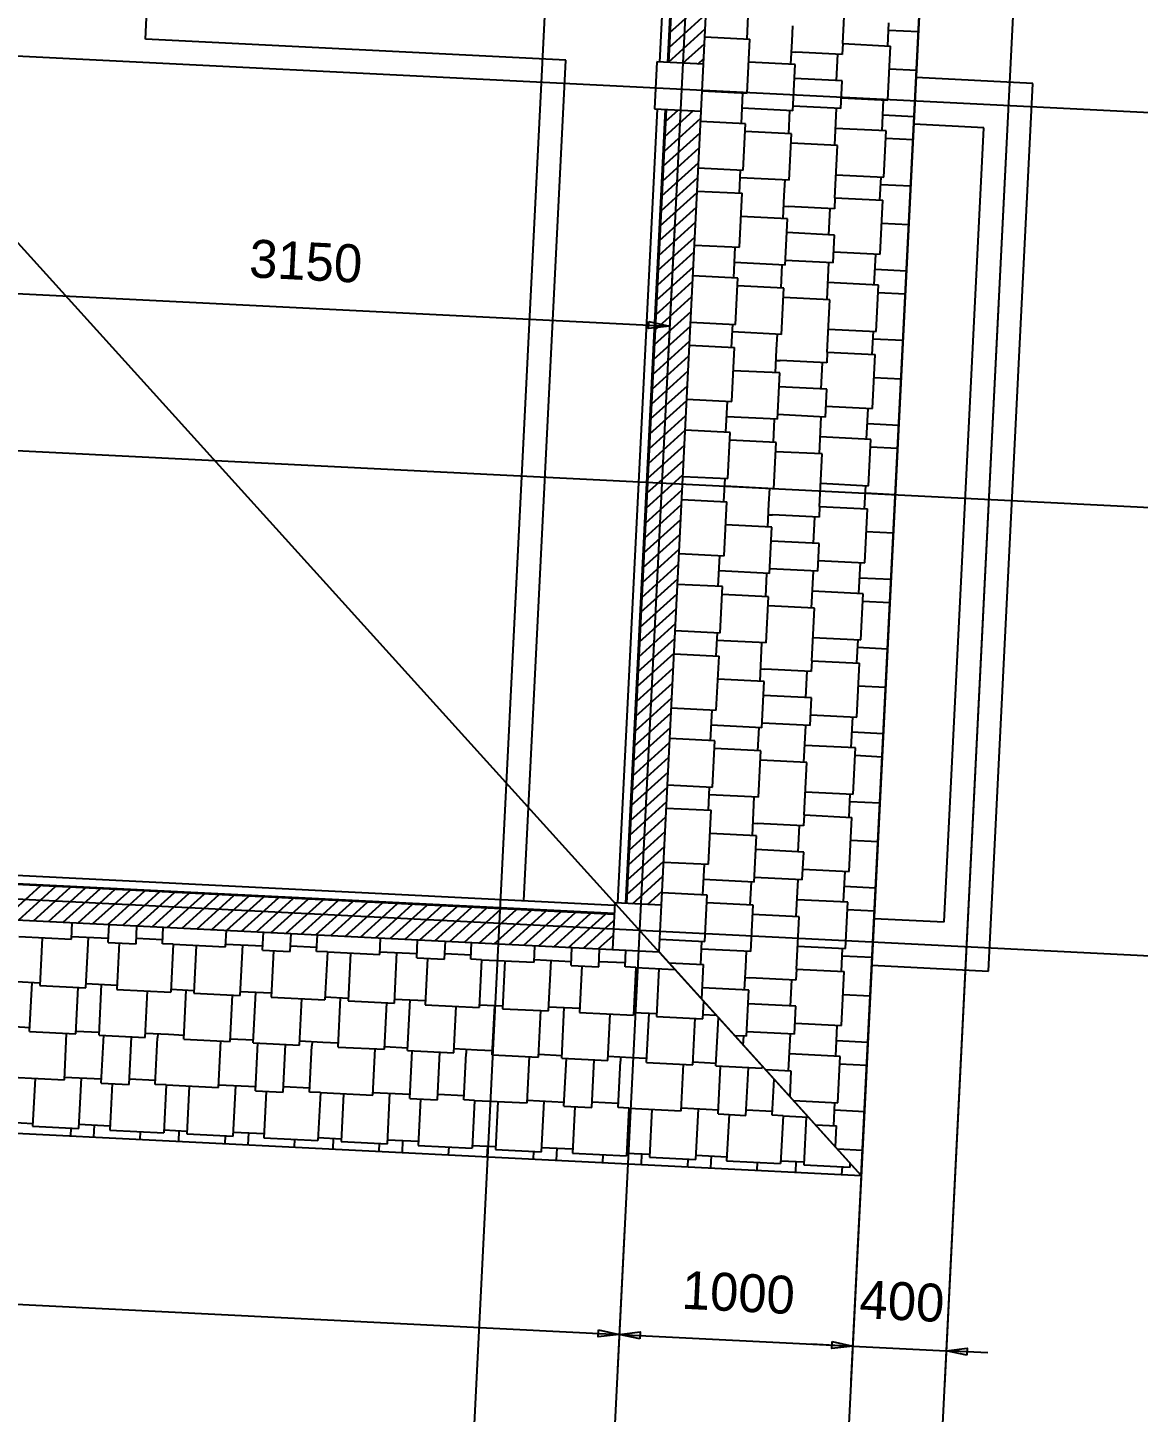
# Model space of a CAD drawing. Extents: x 549999 to 550212, y 1838161 to 1838467.
# Drawn here: x 550130.25 to 550135, y 1838345.17 to 1838351.09 of the extents above; entities that cross this region are included whole.
import ezdxf

# ---------------------------------------------------------------- set-up
doc = ezdxf.new("R2010")
doc.units = 0
for name, color, linetype in [('Level 11', 7, 'Continuous'), ('Level 13', 7, 'Continuous'), ('Level 18', 7, 'Continuous'), ('Level 20', 7, 'Continuous'), ('Level 28', 7, 'Continuous'), ('Level 36', 7, 'Continuous'), ('Level 37', 7, 'Continuous'), ('Level 39', 7, 'Continuous'), ('Level 4', 7, 'Continuous'), ('Level 42', 7, 'Continuous'), ('Level 8', 7, 'Continuous')]:
    doc.layers.add(name, color=color, linetype=linetype)

msp = doc.modelspace()

# ---------------------------------------------------------------- linework, layer by layer
at = {"layer": 'Level 11'}
for p, q in [((550132.9923, 1838351.0664), (550133.1496, 1838351.2088)), ((550132.9891, 1838351.0029), (550133.1464, 1838351.1452)), ((550132.9859, 1838350.9393), (550133.1432, 1838351.0816)), ((550133.0479, 1838350.9347), (550133.14, 1838351.0181)), ((550132.9359, 1838350.9403), (550132.9259, 1838350.7406)), ((550133.1357, 1838350.9303), (550132.9359, 1838350.9403)), ((550133.1115, 1838350.9315), (550133.1369, 1838350.9545)), ((550133.1257, 1838350.7306), (550133.1357, 1838350.9303)), ((550132.9259, 1838350.7406), (550133.1257, 1838350.7306)), ((550132.9669, 1838350.558), (550133.1242, 1838350.7003)), ((550132.97, 1838350.6215), (550133.0924, 1838350.7323)), ((550132.9732, 1838350.6851), (550133.0289, 1838350.7354)), ((550132.9637, 1838350.4944), (550133.121, 1838350.6367)), ((550132.9605, 1838350.4308), (550133.1178, 1838350.5732)), ((550132.9573, 1838350.3673), (550133.1146, 1838350.5096)), ((550132.9541, 1838350.3037), (550133.1114, 1838350.446)), ((550132.951, 1838350.2402), (550133.1083, 1838350.3825)), ((550132.9478, 1838350.1766), (550133.1051, 1838350.3189)), ((550132.9446, 1838350.113), (550133.1019, 1838350.2554)), ((550132.9414, 1838350.0495), (550133.0987, 1838350.1918)), ((550132.9383, 1838349.9859), (550133.0956, 1838350.1282)), ((550132.9351, 1838349.9224), (550133.0924, 1838350.0647)), ((550132.9319, 1838349.8588), (550133.0892, 1838350.0011)), ((550132.9287, 1838349.7952), (550133.086, 1838349.9376)), ((550132.9255, 1838349.7317), (550133.0828, 1838349.874)), ((550132.9224, 1838349.6681), (550133.0797, 1838349.8104)), ((550132.9192, 1838349.6046), (550133.0765, 1838349.7469)), ((550132.916, 1838349.541), (550133.0733, 1838349.6833)), ((550132.9128, 1838349.4774), (550133.0701, 1838349.6198)), ((550132.9097, 1838349.4139), (550133.067, 1838349.5562)), ((550132.9065, 1838349.3503), (550133.0638, 1838349.4926)), ((550132.9033, 1838349.2868), (550133.0606, 1838349.4291)), ((550132.9001, 1838349.2232), (550133.0574, 1838349.3655)), ((550132.8969, 1838349.1596), (550133.0542, 1838349.302)), ((550132.8938, 1838349.0961), (550133.0511, 1838349.2384)), ((550132.8906, 1838349.0325), (550133.0479, 1838349.1748)), ((550132.8874, 1838348.969), (550133.0447, 1838349.1113)), ((550132.8842, 1838348.9054), (550133.0415, 1838349.0477)), ((550132.8811, 1838348.8418), (550133.0384, 1838348.9842)), ((550132.8779, 1838348.7783), (550133.0352, 1838348.9206)), ((550132.8747, 1838348.7147), (550133.032, 1838348.857)), ((550132.8715, 1838348.6512), (550133.0288, 1838348.7935)), ((550132.8683, 1838348.5876), (550133.0257, 1838348.7299)), ((550132.8652, 1838348.524), (550133.0225, 1838348.6664)), ((550132.862, 1838348.4605), (550133.0193, 1838348.6028)), ((550132.8588, 1838348.3969), (550133.0161, 1838348.5392)), ((550132.8556, 1838348.3334), (550133.0129, 1838348.4757)), ((550132.8525, 1838348.2698), (550133.0098, 1838348.4121)), ((550132.8493, 1838348.2062), (550133.0066, 1838348.3486)), ((550132.8461, 1838348.1427), (550133.0034, 1838348.285)), ((550132.8429, 1838348.0791), (550133.0002, 1838348.2214)), ((550132.8398, 1838348.0156), (550132.9971, 1838348.1579)), ((550132.8366, 1838347.952), (550132.9939, 1838348.0943)), ((550132.8334, 1838347.8884), (550132.9907, 1838348.0308)), ((550132.8302, 1838347.8249), (550132.9875, 1838347.9672)), ((550132.827, 1838347.7613), (550132.9843, 1838347.9036)), ((550132.8239, 1838347.6978), (550132.9812, 1838347.8401)), ((550132.8207, 1838347.6342), (550132.978, 1838347.7765)), ((550132.8175, 1838347.5706), (550132.9748, 1838347.713)), ((550132.8143, 1838347.5071), (550132.9716, 1838347.6494)), ((550132.8112, 1838347.4435), (550132.9685, 1838347.5858)), ((550132.808, 1838347.38), (550132.9653, 1838347.5223)), ((550132.832, 1838347.341), (550132.9621, 1838347.4587)), ((550130.1434, 1838347.2752), (550130.3007, 1838347.4175)), ((550130.207, 1838347.272), (550130.3643, 1838347.4143)), ((550130.2706, 1838347.2688), (550130.4279, 1838347.4112)), ((550130.3341, 1838347.2657), (550130.4914, 1838347.408)), ((550130.3977, 1838347.2625), (550130.555, 1838347.4048)), ((550130.4612, 1838347.2593), (550130.6185, 1838347.4016)), ((550130.5248, 1838347.2561), (550130.6821, 1838347.3984)), ((550130.5884, 1838347.2529), (550130.7457, 1838347.3953)), ((550130.6519, 1838347.2498), (550130.8092, 1838347.3921)), ((550130.7155, 1838347.2466), (550130.8728, 1838347.3889)), ((550130.779, 1838347.2434), (550130.9363, 1838347.3857)), ((550130.8426, 1838347.2402), (550130.9999, 1838347.3826)), ((550130.9062, 1838347.2371), (550131.0635, 1838347.3794)), ((550130.9697, 1838347.2339), (550131.127, 1838347.3762)), ((550131.0333, 1838347.2307), (550131.1906, 1838347.373)), ((550132.8956, 1838347.3378), (550132.9589, 1838347.3952)), ((550131.0968, 1838347.2275), (550131.2541, 1838347.3698)), ((550131.1604, 1838347.2243), (550131.3177, 1838347.3667)), ((550131.224, 1838347.2212), (550131.3813, 1838347.3635)), ((550131.2875, 1838347.218), (550131.4448, 1838347.3603)), ((550131.3511, 1838347.2148), (550131.5084, 1838347.3571)), ((550131.4146, 1838347.2116), (550131.5719, 1838347.354)), ((550131.4782, 1838347.2085), (550131.6355, 1838347.3508)), ((550131.5418, 1838347.2053), (550131.6991, 1838347.3476)), ((550131.6053, 1838347.2021), (550131.7626, 1838347.3444)), ((550131.6689, 1838347.1989), (550131.8262, 1838347.3412)), ((550131.7324, 1838347.1957), (550131.8897, 1838347.3381)), ((550131.796, 1838347.1926), (550131.9533, 1838347.3349)), ((550131.8596, 1838347.1894), (550132.0169, 1838347.3317)), ((550131.9231, 1838347.1862), (550132.0804, 1838347.3285)), ((550131.9867, 1838347.183), (550132.144, 1838347.3254)), ((550132.0502, 1838347.1799), (550132.2075, 1838347.3222)), ((550132.1138, 1838347.1767), (550132.2711, 1838347.319)), ((550132.1774, 1838347.1735), (550132.3347, 1838347.3158)), ((550132.2409, 1838347.1703), (550132.3982, 1838347.3126)), ((550132.7562, 1838347.3448), (550132.7462, 1838347.1451)), ((550132.9559, 1838347.3348), (550132.7562, 1838347.3448)), ((550132.9459, 1838347.1351), (550132.9559, 1838347.3348)), ((550132.3045, 1838347.1671), (550132.4618, 1838347.3095)), ((550132.368, 1838347.164), (550132.5253, 1838347.3063)), ((550132.4316, 1838347.1608), (550132.5889, 1838347.3031)), ((550132.4952, 1838347.1576), (550132.6525, 1838347.2999)), ((550132.5587, 1838347.1544), (550132.716, 1838347.2968)), ((550132.6223, 1838347.1513), (550132.7524, 1838347.2689)), ((550132.6858, 1838347.1481), (550132.7492, 1838347.2054)), ((550132.7462, 1838347.1451), (550132.9459, 1838347.1351))]:
    msp.add_line(p, q, dxfattribs=at)
at = {"layer": 'Level 13'}
for p, q in [((550134.3347, 1838350.659), (550134.0351, 1838350.674)), ((550134.165, 1838347.2633), (550134.3347, 1838350.659)), ((550133.8653, 1838347.2782), (550134.165, 1838347.2633))]:
    msp.add_line(p, q, dxfattribs=at)
at = {"layer": 'Level 18'}
for p, q in [((550133.0127, 1838362.2679), (550131.9518, 1838341.0465)), ((550133.612, 1838362.238), (550132.551, 1838341.0165)), ((550135.0102, 1838362.1681), (550133.9493, 1838340.9466)), ((550121.6982, 1838351.3909), (550140.6017, 1838350.4458)), ((550121.5185, 1838347.7954), (550140.422, 1838346.8503))]:
    msp.add_line(p, q, dxfattribs=at)
at = {"layer": 'Level 20'}
for p, q in [((550139.8614, 1838467.2178), (550133.7664, 1838345.3001)), ((550140.2609, 1838467.1978), (550134.1659, 1838345.2801)), ((550139.7008, 1838464.0054), (550133.6058, 1838342.0877)), ((550140.1003, 1838463.9855), (550134.0053, 1838342.0677)), ((550133.0132, 1838350.2602), (550132.9832, 1838349.661)), ((550129.8446, 1838349.9681), (550132.9907, 1838349.8108)), ((550132.7976, 1838345.9492), (550132.7677, 1838345.35)), ((550132.7976, 1838345.9492), (550132.7677, 1838345.35)), ((550133.7964, 1838345.8993), (550133.7664, 1838345.3001)), ((550126.483, 1838345.8144), (550132.7752, 1838345.4998)), ((550132.7752, 1838345.4998), (550133.7739, 1838345.4499)), ((550133.5956, 1838345.4588), (550133.7739, 1838345.4499)), ((550133.7739, 1838345.4499), (550134.1734, 1838345.4299)), ((550134.3518, 1838345.421), (550134.1734, 1838345.4299))]:
    msp.add_line(p, q, dxfattribs=at)
for points in [[(550132.9022, 1838349.8301), (550132.9907, 1838349.8108), (550132.9008, 1838349.8004)], [(550132.6867, 1838345.5191), (550132.7752, 1838345.4998), (550132.6852, 1838345.4894)], [(550132.8636, 1838345.4805), (550132.7752, 1838345.4998), (550132.8651, 1838345.5102)], [(550133.6855, 1838345.4692), (550133.7739, 1838345.4499), (550133.684, 1838345.4395)], [(550133.6855, 1838345.4692), (550133.7739, 1838345.4499), (550133.684, 1838345.4395)], [(550134.2619, 1838345.4106), (550134.1734, 1838345.4299), (550134.2634, 1838345.4403)]]:
    msp.add_lwpolyline(points, close=True, dxfattribs=at)
at = {"layer": 'Level 28'}
for p, q in [((550133.2255, 1838355.7318), (550132.9858, 1838350.9378)), ((550133.1357, 1838350.9303), (550133.3753, 1838355.7244)), ((550132.9359, 1838350.9403), (550132.9259, 1838350.7406)), ((550133.1357, 1838350.9303), (550132.9359, 1838350.9403)), ((550133.1257, 1838350.7306), (550133.1357, 1838350.9303)), ((550132.9759, 1838350.7381), (550132.8061, 1838347.3423)), ((550132.9259, 1838350.7406), (550133.1257, 1838350.7306)), ((550132.9559, 1838347.3348), (550133.1257, 1838350.7306)), ((550132.7537, 1838347.2949), (550126.6613, 1838347.5995)), ((550126.6538, 1838347.4496), (550132.7462, 1838347.1451)), ((550132.7562, 1838347.3448), (550132.7462, 1838347.1451)), ((550132.9559, 1838347.3348), (550132.7562, 1838347.3448)), ((550132.9459, 1838347.1351), (550132.9559, 1838347.3348)), ((550132.7462, 1838347.1451), (550132.9459, 1838347.1351))]:
    msp.add_line(p, q, dxfattribs=at)
at = {"layer": 'Level 36'}
msp.add_line((550111.6034, 1838350.2079), (550140.6448, 1838348.756), dxfattribs=at)
at = {"layer": 'Level 37'}
for p, q in [((550133.8104, 1838346.1796), (550134.3397, 1838356.7664)), ((550132.9459, 1838347.1351), (550133.8104, 1838346.1796)), ((550125.5208, 1838346.594), (550133.8104, 1838346.1796))]:
    msp.add_line(p, q, dxfattribs=at)
at = {"layer": 'Level 39'}
msp.add_line((550133.8104, 1838346.1796), (550129.8728, 1838350.5316), dxfattribs=at)
at = {"layer": 'Level 4'}
for p, q in [((550133.1936, 1838355.1716), (550132.982, 1838350.938)), ((550132.972, 1838350.7383), (550132.8022, 1838347.3425)), ((550132.7539, 1838347.2988), (550126.6615, 1838347.6033))]:
    msp.add_line(p, q, dxfattribs=at)
at = {"layer": 'Level 42'}
for p, q in [((550133.731, 1838351.0187), (550133.7422, 1838351.2429)), ((550133.3219, 1838351.0391), (550133.3269, 1838351.138)), ((550133.9234, 1838351.009), (550133.9284, 1838351.108)), ((550133.1415, 1838351.0481), (550133.334, 1838351.0385)), ((550133.5144, 1838351.0295), (550133.5177, 1838351.0954)), ((550134.0548, 1838351.0686), (550133.9267, 1838351.075)), ((550133.3224, 1838350.8076), (550133.334, 1838351.0385)), ((550133.5095, 1838350.9305), (550133.5144, 1838351.0295)), ((550133.5121, 1838350.9833), (550133.5302, 1838350.9824)), ((550133.7286, 1838350.9725), (550133.5302, 1838350.9824)), ((550133.731, 1838351.0187), (550133.7286, 1838350.9725)), ((550133.731, 1838351.0187), (550133.9355, 1838351.0084)), ((550133.9239, 1838350.7776), (550133.9355, 1838351.0084)), ((550133.5275, 1838350.9296), (550133.329, 1838350.9396)), ((550133.5176, 1838350.7318), (550133.5275, 1838350.9296)), ((550133.705, 1838350.8613), (550133.7106, 1838350.9734)), ((550133.7291, 1838350.8601), (550133.5246, 1838350.8703)), ((550134.0466, 1838350.9037), (550133.9305, 1838350.9095)), ((550133.13, 1838350.8173), (550133.3224, 1838350.8076)), ((550133.2978, 1838350.6766), (550133.3044, 1838350.8086)), ((550133.7231, 1838350.7413), (550133.7291, 1838350.8601)), ((550133.7231, 1838350.7413), (550133.5186, 1838350.7516)), ((550133.7254, 1838350.7875), (550133.9239, 1838350.7776)), ((550133.8993, 1838350.6466), (550133.9059, 1838350.7785)), ((550133.5176, 1838350.7318), (550133.3011, 1838350.7426)), ((550133.5007, 1838350.6334), (550133.5056, 1838350.7324)), ((550133.6972, 1838350.5839), (550133.7051, 1838350.7422)), ((550134.0367, 1838350.7058), (550133.9026, 1838350.7125)), ((550133.3158, 1838350.6757), (550133.1234, 1838350.6854)), ((550133.306, 1838350.4779), (550133.3158, 1838350.6757)), ((550133.5127, 1838350.6328), (550133.3142, 1838350.6428)), ((550133.5028, 1838350.435), (550133.5127, 1838350.6328)), ((550133.9173, 1838350.6457), (550133.7008, 1838350.6565)), ((550133.9074, 1838350.4478), (550133.9173, 1838350.6457)), ((550133.7092, 1838350.5833), (550133.5107, 1838350.5933)), ((550133.698, 1838350.3591), (550133.7092, 1838350.5833)), ((550134.0317, 1838350.6069), (550133.9157, 1838350.6127)), ((550133.1135, 1838350.4875), (550133.306, 1838350.4779)), ((550133.289, 1838350.3795), (550133.2939, 1838350.4785)), ((550133.7029, 1838350.458), (550133.9074, 1838350.4478)), ((550133.5028, 1838350.435), (550133.2923, 1838350.4455)), ((550133.4814, 1838350.3699), (550133.4847, 1838350.4359)), ((550133.8905, 1838350.3495), (550133.8954, 1838350.4484)), ((550134.0218, 1838350.409), (550133.8938, 1838350.4154)), ((550133.1086, 1838350.3885), (550133.301, 1838350.3789)), ((550133.2895, 1838350.1481), (550133.301, 1838350.3789)), ((550133.4765, 1838350.271), (550133.4814, 1838350.3699)), ((550133.698, 1838350.3591), (550133.6957, 1838350.3129)), ((550133.698, 1838350.3591), (550133.9025, 1838350.3489)), ((550133.8909, 1838350.118), (550133.9025, 1838350.3489)), ((550133.4945, 1838350.2701), (550133.2961, 1838350.28)), ((550133.4791, 1838350.3237), (550133.4972, 1838350.3228)), ((550133.6957, 1838350.3129), (550133.4972, 1838350.3228)), ((550133.672, 1838350.2017), (550133.6776, 1838350.3138)), ((550133.4847, 1838350.0722), (550133.4945, 1838350.2701)), ((550134.0136, 1838350.2441), (550133.8975, 1838350.2499)), ((550133.097, 1838350.1577), (550133.2895, 1838350.1481)), ((550133.6961, 1838350.2005), (550133.4916, 1838350.2107)), ((550133.6901, 1838350.0818), (550133.6961, 1838350.2005)), ((550133.2648, 1838350.0171), (550133.2714, 1838350.149)), ((550133.6925, 1838350.1279), (550133.8909, 1838350.118)), ((550133.8663, 1838349.987), (550133.8729, 1838350.1189)), ((550133.4847, 1838350.0722), (550133.2681, 1838350.083)), ((550133.4677, 1838349.9739), (550133.4726, 1838350.0728)), ((550133.6901, 1838350.0818), (550133.4856, 1838350.092)), ((550133.6642, 1838349.9244), (550133.6721, 1838350.0827)), ((550134.0037, 1838350.0462), (550133.8696, 1838350.0529)), ((550133.2829, 1838350.0162), (550133.0904, 1838350.0258)), ((550133.273, 1838349.8183), (550133.2829, 1838350.0162)), ((550133.4797, 1838349.9733), (550133.2812, 1838349.9832)), ((550133.8844, 1838349.9861), (550133.6678, 1838349.9969)), ((550133.8745, 1838349.7882), (550133.8844, 1838349.9861)), ((550133.4698, 1838349.7754), (550133.4797, 1838349.9733)), ((550133.6762, 1838349.9238), (550133.4777, 1838349.9337)), ((550133.665, 1838349.6995), (550133.6762, 1838349.9238)), ((550133.9988, 1838349.9473), (550133.8827, 1838349.9531)), ((550133.0805, 1838349.8279), (550133.273, 1838349.8183)), ((550133.256, 1838349.7199), (550133.2609, 1838349.8189)), ((550133.67, 1838349.7984), (550133.8745, 1838349.7882)), ((550133.4698, 1838349.7754), (550133.2593, 1838349.7859)), ((550133.4485, 1838349.7103), (550133.4518, 1838349.7763)), ((550133.8575, 1838349.6899), (550133.8624, 1838349.7888)), ((550133.9889, 1838349.7494), (550133.8608, 1838349.7558)), ((550133.0756, 1838349.729), (550133.268, 1838349.7193)), ((550133.2565, 1838349.4885), (550133.268, 1838349.7193)), ((550133.4435, 1838349.6114), (550133.4485, 1838349.7103)), ((550133.665, 1838349.6995), (550133.6627, 1838349.6533)), ((550133.665, 1838349.6995), (550133.8695, 1838349.6893)), ((550133.858, 1838349.4584), (550133.8695, 1838349.6893)), ((550133.4462, 1838349.6642), (550133.4642, 1838349.6633)), ((550133.6627, 1838349.6533), (550133.4642, 1838349.6633)), ((550133.6391, 1838349.5421), (550133.6447, 1838349.6542)), ((550133.4616, 1838349.6105), (550133.2631, 1838349.6204)), ((550133.4517, 1838349.4126), (550133.4616, 1838349.6105)), ((550133.9806, 1838349.5845), (550133.8646, 1838349.5903)), ((550133.6631, 1838349.5409), (550133.4586, 1838349.5511)), ((550133.6572, 1838349.4222), (550133.6631, 1838349.5409)), ((550133.0641, 1838349.4981), (550133.2565, 1838349.4885)), ((550133.2319, 1838349.3575), (550133.2384, 1838349.4894)), ((550133.6595, 1838349.4683), (550133.858, 1838349.4584)), ((550133.8333, 1838349.3274), (550133.8399, 1838349.4593)), ((550133.4517, 1838349.4126), (550133.2351, 1838349.4234)), ((550133.4347, 1838349.3143), (550133.4397, 1838349.4132)), ((550133.6572, 1838349.4222), (550133.4527, 1838349.4324)), ((550133.6312, 1838349.2648), (550133.6391, 1838349.4231)), ((550133.9707, 1838349.3867), (550133.8366, 1838349.3934)), ((550133.2499, 1838349.3566), (550133.0575, 1838349.3662)), ((550133.24, 1838349.1587), (550133.2499, 1838349.3566)), ((550133.8514, 1838349.3265), (550133.6348, 1838349.3373)), ((550133.8415, 1838349.1286), (550133.8514, 1838349.3265)), ((550133.4467, 1838349.3137), (550133.2482, 1838349.3236)), ((550133.4368, 1838349.1158), (550133.4467, 1838349.3137)), ((550133.6432, 1838349.2642), (550133.4448, 1838349.2741)), ((550133.9658, 1838349.2877), (550133.8497, 1838349.2935)), ((550133.632, 1838349.0399), (550133.6432, 1838349.2642)), ((550133.0476, 1838349.1683), (550133.24, 1838349.1587)), ((550133.223, 1838349.0604), (550133.228, 1838349.1593)), ((550133.4368, 1838349.1158), (550133.2263, 1838349.1263)), ((550133.4155, 1838349.0507), (550133.4188, 1838349.1167)), ((550133.637, 1838349.1389), (550133.8415, 1838349.1286)), ((550133.8245, 1838349.0303), (550133.8295, 1838349.1292)), ((550133.9559, 1838349.0899), (550133.8278, 1838349.0963)), ((550133.0426, 1838349.0694), (550133.2351, 1838349.0598)), ((550133.2235, 1838348.8289), (550133.2351, 1838349.0598)), ((550133.4106, 1838348.9518), (550133.4155, 1838349.0507)), ((550133.632, 1838349.0399), (550133.6297, 1838348.9938)), ((550133.632, 1838349.0399), (550133.8365, 1838349.0297)), ((550133.825, 1838348.7988), (550133.8365, 1838349.0297)), ((550133.4132, 1838349.0046), (550133.4312, 1838349.0037)), ((550133.6297, 1838348.9938), (550133.4312, 1838349.0037)), ((550133.6061, 1838348.8825), (550133.6117, 1838348.9947)), ((550133.4286, 1838348.9509), (550133.2301, 1838348.9608)), ((550133.4187, 1838348.753), (550133.4286, 1838348.9509)), ((550133.9477, 1838348.925), (550133.8316, 1838348.9308)), ((550133.6301, 1838348.8813), (550133.4256, 1838348.8915)), ((550133.6242, 1838348.7626), (550133.6301, 1838348.8813)), ((550133.0311, 1838348.8385), (550133.2235, 1838348.8289)), ((550133.1989, 1838348.6979), (550133.2055, 1838348.8298)), ((550133.6265, 1838348.8088), (550133.825, 1838348.7988)), ((550133.8004, 1838348.6678), (550133.807, 1838348.7998)), ((550133.4187, 1838348.753), (550133.2022, 1838348.7639)), ((550133.4017, 1838348.6547), (550133.4067, 1838348.7536)), ((550133.6242, 1838348.7626), (550133.4197, 1838348.7728)), ((550133.5982, 1838348.6052), (550133.6062, 1838348.7635)), ((550133.9378, 1838348.7271), (550133.8037, 1838348.7338)), ((550133.2169, 1838348.697), (550133.0245, 1838348.7066)), ((550133.207, 1838348.4991), (550133.2169, 1838348.697)), ((550133.8184, 1838348.6669), (550133.6019, 1838348.6778)), ((550133.4138, 1838348.6541), (550133.2153, 1838348.664)), ((550133.4039, 1838348.4562), (550133.4138, 1838348.6541)), ((550133.6103, 1838348.6046), (550133.4118, 1838348.6145)), ((550133.8085, 1838348.4691), (550133.8184, 1838348.6669)), ((550133.9328, 1838348.6282), (550133.8168, 1838348.634)), ((550133.5991, 1838348.3803), (550133.6103, 1838348.6046)), ((550133.0146, 1838348.5088), (550133.207, 1838348.4991)), ((550133.1901, 1838348.4008), (550133.195, 1838348.4997)), ((550133.4039, 1838348.4562), (550133.1934, 1838348.4668)), ((550133.3825, 1838348.3912), (550133.3858, 1838348.4571)), ((550133.604, 1838348.4793), (550133.8085, 1838348.4691)), ((550133.7915, 1838348.3707), (550133.7965, 1838348.4697)), ((550133.9229, 1838348.4303), (550133.7948, 1838348.4367)), ((550133.0096, 1838348.4098), (550133.2021, 1838348.4002)), ((550133.1905, 1838348.1693), (550133.2021, 1838348.4002)), ((550133.3776, 1838348.2922), (550133.3825, 1838348.3912)), ((550133.5991, 1838348.3803), (550133.5968, 1838348.3342)), ((550133.5991, 1838348.3803), (550133.8036, 1838348.3701)), ((550133.3802, 1838348.345), (550133.3983, 1838348.3441)), ((550133.5968, 1838348.3342), (550133.3983, 1838348.3441)), ((550133.5731, 1838348.223), (550133.5787, 1838348.3351)), ((550133.792, 1838348.1393), (550133.8036, 1838348.3701)), ((550133.3956, 1838348.2913), (550133.1971, 1838348.3013)), ((550133.3857, 1838348.0935), (550133.3956, 1838348.2913)), ((550133.9147, 1838348.2654), (550133.7986, 1838348.2712)), ((550133.5972, 1838348.2217), (550133.3927, 1838348.232)), ((550133.5912, 1838348.103), (550133.5972, 1838348.2217)), ((550132.9981, 1838348.179), (550133.1905, 1838348.1693)), ((550133.1659, 1838348.0383), (550133.1725, 1838348.1702)), ((550133.5935, 1838348.1492), (550133.792, 1838348.1393)), ((550133.3857, 1838348.0935), (550133.1692, 1838348.1043)), ((550133.3688, 1838347.9951), (550133.3737, 1838348.0941)), ((550133.5912, 1838348.103), (550133.3867, 1838348.1132)), ((550133.5653, 1838347.9456), (550133.5732, 1838348.1039)), ((550133.7674, 1838348.0083), (550133.774, 1838348.1402)), ((550133.1839, 1838348.0374), (550132.9915, 1838348.047)), ((550133.1741, 1838347.8396), (550133.1839, 1838348.0374)), ((550133.9048, 1838348.0675), (550133.7707, 1838348.0742)), ((550133.3808, 1838347.9945), (550133.1823, 1838348.0044)), ((550133.3709, 1838347.7967), (550133.3808, 1838347.9945)), ((550133.7854, 1838348.0074), (550133.5689, 1838348.0182)), ((550133.7755, 1838347.8095), (550133.7854, 1838348.0074)), ((550133.8998, 1838347.9686), (550133.7838, 1838347.9744)), ((550133.5773, 1838347.945), (550133.3788, 1838347.955)), ((550133.5661, 1838347.7208), (550133.5773, 1838347.945)), ((550132.9816, 1838347.8492), (550133.1741, 1838347.8396)), ((550133.1571, 1838347.7412), (550133.162, 1838347.8402)), ((550133.3709, 1838347.7967), (550133.1604, 1838347.8072)), ((550133.3496, 1838347.7316), (550133.3529, 1838347.7976)), ((550133.571, 1838347.8197), (550133.7755, 1838347.8095)), ((550133.7586, 1838347.7111), (550133.7635, 1838347.8101)), ((550132.9767, 1838347.7502), (550133.1691, 1838347.7406)), ((550133.1576, 1838347.5098), (550133.1691, 1838347.7406)), ((550133.3446, 1838347.6327), (550133.3496, 1838347.7316)), ((550133.8899, 1838347.7707), (550133.7619, 1838347.7771)), ((550133.3472, 1838347.6854), (550133.3653, 1838347.6845)), ((550133.5638, 1838347.6746), (550133.3653, 1838347.6845)), ((550133.5401, 1838347.5634), (550133.5457, 1838347.6755)), ((550133.5661, 1838347.7208), (550133.5638, 1838347.6746)), ((550133.5661, 1838347.7208), (550133.7706, 1838347.7105)), ((550133.759, 1838347.4797), (550133.7706, 1838347.7105)), ((550133.3627, 1838347.6318), (550133.1642, 1838347.6417)), ((550133.3528, 1838347.4339), (550133.3627, 1838347.6318)), ((550133.8817, 1838347.6058), (550133.7656, 1838347.6116)), ((550133.5642, 1838347.5622), (550133.3597, 1838347.5724)), ((550133.5583, 1838347.4434), (550133.5642, 1838347.5622)), ((550132.9651, 1838347.5194), (550133.1576, 1838347.5098)), ((550133.1329, 1838347.3788), (550133.1395, 1838347.5107)), ((550133.5606, 1838347.4896), (550133.759, 1838347.4797)), ((550133.3528, 1838347.4339), (550133.1362, 1838347.4447)), ((550133.3358, 1838347.3356), (550133.3407, 1838347.4345)), ((550133.5583, 1838347.4434), (550133.3537, 1838347.4537)), ((550133.5323, 1838347.2861), (550133.5402, 1838347.4444)), ((550133.7344, 1838347.3487), (550133.741, 1838347.4806)), ((550133.151, 1838347.3779), (550132.9585, 1838347.3875)), ((550133.1411, 1838347.18), (550133.151, 1838347.3779)), ((550133.8718, 1838347.4079), (550133.7377, 1838347.4146)), ((550133.3478, 1838347.3349), (550133.1493, 1838347.3449)), ((550133.3379, 1838347.1371), (550133.3478, 1838347.3349)), ((550133.7525, 1838347.3478), (550133.5359, 1838347.3586)), ((550133.7426, 1838347.1499), (550133.7525, 1838347.3478)), ((550133.8669, 1838347.309), (550133.7508, 1838347.3148)), ((550130.4324, 1838347.1897), (550130.4359, 1838347.2606)), ((550130.5903, 1838347.1757), (550130.5942, 1838347.2526)), ((550133.5443, 1838347.2855), (550133.3458, 1838347.2954)), ((550133.5331, 1838347.0612), (550133.5443, 1838347.2855)), ((550130.2081, 1838347.2009), (550130.4324, 1838347.1897)), ((550130.307, 1838347.1959), (550130.2968, 1838346.9914)), ((550130.433, 1838347.2017), (550130.5913, 1838347.1938)), ((550130.4947, 1838346.9815), (550130.5055, 1838347.1981)), ((550130.7091, 1838347.1698), (550130.7129, 1838347.2467)), ((550130.7103, 1838347.1939), (550130.8224, 1838347.1883)), ((550130.8215, 1838347.1702), (550130.825, 1838347.2411)), ((550131.0919, 1838347.1567), (550131.0955, 1838347.2276)), ((550131.2499, 1838347.1428), (550131.2538, 1838347.2197)), ((550131.3686, 1838347.1368), (550131.3725, 1838347.2137)), ((550131.4811, 1838347.1372), (550131.4846, 1838347.2081)), ((550131.7515, 1838347.1237), (550131.755, 1838347.1946)), ((550130.5903, 1838347.1757), (550130.7091, 1838347.1698)), ((550130.6365, 1838347.1734), (550130.6266, 1838346.9749)), ((550130.8677, 1838347.1679), (550130.8215, 1838347.1702)), ((550130.8677, 1838347.1679), (550130.8574, 1838346.9634)), ((550130.8677, 1838347.1679), (550131.0919, 1838347.1567)), ((550130.9666, 1838347.163), (550130.9564, 1838346.9585)), ((550131.0925, 1838347.1687), (550131.2508, 1838347.1608)), ((550131.1543, 1838346.9486), (550131.1651, 1838347.1651)), ((550131.2499, 1838347.1428), (550131.3686, 1838347.1368)), ((550131.2961, 1838347.1405), (550131.2862, 1838346.942)), ((550131.3699, 1838347.1609), (550131.482, 1838347.1553)), ((550131.5272, 1838347.1349), (550131.4811, 1838347.1372)), ((550131.5272, 1838347.1349), (550131.517, 1838346.9304)), ((550131.5272, 1838347.1349), (550131.7515, 1838347.1237)), ((550131.7521, 1838347.1357), (550131.9104, 1838347.1278)), ((550131.9095, 1838347.1098), (550131.9133, 1838347.1867)), ((550132.0282, 1838347.1039), (550132.0321, 1838347.1808)), ((550132.1407, 1838347.1043), (550132.1442, 1838347.1752)), ((550132.4111, 1838347.0907), (550132.4146, 1838347.1616)), ((550132.5691, 1838347.0768), (550132.5729, 1838347.1537)), ((550132.6878, 1838347.0709), (550132.6916, 1838347.1478)), ((550132.8002, 1838347.0713), (550132.8038, 1838347.1422)), ((550132.9486, 1838347.1896), (550133.1411, 1838347.18)), ((550133.1241, 1838347.0816), (550133.1291, 1838347.1806)), ((550133.3379, 1838347.1371), (550133.1274, 1838347.1476)), ((550133.3166, 1838347.072), (550133.3199, 1838347.138)), ((550133.5381, 1838347.1601), (550133.7426, 1838347.1499)), ((550133.7256, 1838347.0516), (550133.7305, 1838347.1505)), ((550131.6262, 1838347.13), (550131.616, 1838346.9255)), ((550131.8138, 1838346.9156), (550131.8247, 1838347.1321)), ((550131.9095, 1838347.1098), (550132.0282, 1838347.1039)), ((550131.9557, 1838347.1075), (550131.9457, 1838346.909)), ((550132.0294, 1838347.1279), (550132.1416, 1838347.1223)), ((550132.1868, 1838347.102), (550132.1407, 1838347.1043)), ((550132.1868, 1838347.102), (550132.1766, 1838346.8974)), ((550132.1868, 1838347.102), (550132.4111, 1838347.0907)), ((550132.2858, 1838347.097), (550132.2755, 1838346.8925)), ((550132.4117, 1838347.1028), (550132.57, 1838347.0949)), ((550132.4734, 1838346.8826), (550132.4842, 1838347.0991)), ((550132.5691, 1838347.0768), (550132.6878, 1838347.0709)), ((550132.689, 1838347.0949), (550132.8011, 1838347.0893)), ((550132.9881, 1838347.0884), (550133.1361, 1838347.081)), ((550133.1287, 1838346.933), (550133.1361, 1838347.081)), ((550133.857, 1838347.1111), (550133.7289, 1838347.1175)), ((550132.6152, 1838347.0745), (550132.6053, 1838346.876)), ((550132.8464, 1838347.069), (550132.8002, 1838347.0713)), ((550132.8464, 1838347.069), (550132.8362, 1838346.8645)), ((550132.8464, 1838347.069), (550133.0133, 1838347.0606)), ((550132.9453, 1838347.064), (550132.9351, 1838346.8595)), ((550133.3116, 1838346.9731), (550133.3166, 1838347.072)), ((550133.3143, 1838347.0259), (550133.3323, 1838347.0249)), ((550133.5308, 1838347.015), (550133.3323, 1838347.0249)), ((550133.5072, 1838346.9038), (550133.5128, 1838347.0159)), ((550133.5331, 1838347.0612), (550133.5308, 1838347.015)), ((550133.5331, 1838347.0612), (550133.7376, 1838347.051)), ((550133.7261, 1838346.8201), (550133.7376, 1838347.051)), ((550130.1985, 1838347.0084), (550130.2974, 1838347.0035)), ((550130.2539, 1838346.7946), (550130.2644, 1838347.0051)), ((550130.2968, 1838346.9914), (550130.4947, 1838346.9815)), ((550130.4518, 1838346.7847), (550130.4617, 1838346.9832)), ((550130.4956, 1838346.9996), (550130.6275, 1838346.993)), ((550130.5507, 1838346.7797), (550130.5615, 1838346.9963)), ((550130.6266, 1838346.9749), (550130.8574, 1838346.9634)), ((550130.7486, 1838346.7699), (550130.7585, 1838346.9683)), ((550130.858, 1838346.9754), (550130.957, 1838346.9705)), ((550130.9135, 1838346.7616), (550130.924, 1838346.9721)), ((550130.9564, 1838346.9585), (550131.1543, 1838346.9486)), ((550131.1552, 1838346.9666), (550131.2871, 1838346.96)), ((550131.2103, 1838346.7468), (550131.2211, 1838346.9633)), ((550133.3297, 1838346.9722), (550133.1312, 1838346.9821)), ((550133.3198, 1838346.7743), (550133.3297, 1838346.9722)), ((550131.1114, 1838346.7517), (550131.1213, 1838346.9502)), ((550131.2862, 1838346.942), (550131.517, 1838346.9304)), ((550131.4082, 1838346.7369), (550131.4181, 1838346.9354)), ((550131.5176, 1838346.9425), (550131.6166, 1838346.9375)), ((550131.5731, 1838346.7286), (550131.5836, 1838346.9392)), ((550131.616, 1838346.9255), (550131.8138, 1838346.9156)), ((550131.7709, 1838346.7187), (550131.7809, 1838346.9172)), ((550131.8147, 1838346.9336), (550131.9467, 1838346.927)), ((550131.8699, 1838346.7138), (550131.8807, 1838346.9303)), ((550131.9457, 1838346.909), (550132.1766, 1838346.8974)), ((550132.0677, 1838346.7039), (550132.0777, 1838346.9024)), ((550132.1772, 1838346.9095), (550132.2761, 1838346.9045)), ((550132.2326, 1838346.6957), (550132.2432, 1838346.9062)), ((550132.4743, 1838346.9007), (550132.6062, 1838346.8941)), ((550132.5294, 1838346.6808), (550132.5403, 1838346.8974)), ((550133.133, 1838346.8496), (550133.1367, 1838346.9242)), ((550133.5312, 1838346.9026), (550133.3267, 1838346.9128)), ((550133.5253, 1838346.7839), (550133.5312, 1838346.9026)), ((550133.8487, 1838346.9462), (550133.7327, 1838346.952)), ((550132.2755, 1838346.8925), (550132.4734, 1838346.8826)), ((550132.4305, 1838346.6858), (550132.4404, 1838346.8843)), ((550132.6053, 1838346.876), (550132.8362, 1838346.8645)), ((550132.7273, 1838346.6709), (550132.7372, 1838346.8694)), ((550132.8368, 1838346.8765), (550132.9357, 1838346.8716)), ((550132.8922, 1838346.6627), (550132.9027, 1838346.8732)), ((550132.9351, 1838346.8595), (550133.133, 1838346.8496)), ((550133.0901, 1838346.6528), (550133.1, 1838346.8513)), ((550133.1339, 1838346.8677), (550133.1904, 1838346.8649)), ((550133.189, 1838346.6479), (550133.1994, 1838346.855)), ((550130.1889, 1838346.8159), (550130.2548, 1838346.8126)), ((550130.2539, 1838346.7946), (550130.4518, 1838346.7847)), ((550130.4023, 1838346.5882), (550130.4122, 1838346.7867)), ((550130.4524, 1838346.7967), (550130.5513, 1838346.7918)), ((550130.5507, 1838346.7797), (550130.7486, 1838346.7699)), ((550130.7495, 1838346.7879), (550130.8484, 1838346.783)), ((550130.8023, 1838346.7853), (550130.8014, 1838346.7672)), ((550130.8484, 1838346.783), (550130.9144, 1838346.7797)), ((550133.5253, 1838346.7839), (550133.3208, 1838346.7941)), ((550133.4993, 1838346.6265), (550133.5072, 1838346.7848)), ((550133.5276, 1838346.83), (550133.7261, 1838346.8201)), ((550133.7014, 1838346.6891), (550133.708, 1838346.821)), ((550130.5603, 1838346.5743), (550130.5705, 1838346.7788)), ((550130.679, 1838346.5683), (550130.6892, 1838346.7728)), ((550130.7914, 1838346.5687), (550130.8014, 1838346.7672)), ((550130.9135, 1838346.7616), (550131.1114, 1838346.7517)), ((550131.0619, 1838346.5552), (550131.0718, 1838346.7537)), ((550131.112, 1838346.7637), (550131.2109, 1838346.7588)), ((550131.2103, 1838346.7468), (550131.4082, 1838346.7369)), ((550131.2199, 1838346.5413), (550131.2301, 1838346.7458)), ((550131.3386, 1838346.5353), (550131.3488, 1838346.7398)), ((550131.4091, 1838346.7549), (550131.508, 1838346.75)), ((550131.451, 1838346.5358), (550131.4609, 1838346.7342)), ((550131.4618, 1838346.7523), (550131.4609, 1838346.7342)), ((550131.508, 1838346.75), (550131.574, 1838346.7467)), ((550131.5731, 1838346.7286), (550131.7709, 1838346.7187)), ((550131.7214, 1838346.5222), (550131.7314, 1838346.7207)), ((550131.7715, 1838346.7308), (550131.8705, 1838346.7258)), ((550132.0686, 1838346.722), (550132.1676, 1838346.717)), ((550133.3198, 1838346.7743), (550133.2701, 1838346.7768)), ((550133.3059, 1838346.7372), (550133.3078, 1838346.7749)), ((550133.8388, 1838346.7484), (550133.7047, 1838346.7551)), ((550131.8699, 1838346.7138), (550132.0677, 1838346.7039)), ((550131.8794, 1838346.5083), (550131.8897, 1838346.7128)), ((550131.9982, 1838346.5024), (550132.0084, 1838346.7069)), ((550132.1106, 1838346.5028), (550132.1205, 1838346.7013)), ((550132.1214, 1838346.7193), (550132.1205, 1838346.7013)), ((550132.1676, 1838346.717), (550132.2335, 1838346.7137)), ((550132.2326, 1838346.6957), (550132.4305, 1838346.6858)), ((550132.381, 1838346.4893), (550132.3909, 1838346.6878)), ((550132.4311, 1838346.6978), (550132.53, 1838346.6929)), ((550132.5294, 1838346.6808), (550132.7273, 1838346.6709)), ((550132.539, 1838346.4753), (550132.5492, 1838346.6798)), ((550132.6577, 1838346.4694), (550132.668, 1838346.6739)), ((550132.7282, 1838346.689), (550132.8272, 1838346.684)), ((550132.7702, 1838346.4698), (550132.7801, 1838346.6683)), ((550132.781, 1838346.6863), (550132.7801, 1838346.6683)), ((550132.8272, 1838346.684), (550132.8931, 1838346.6807)), ((550132.8922, 1838346.6627), (550133.0901, 1838346.6528)), ((550133.0907, 1838346.6648), (550133.1896, 1838346.6599)), ((550133.7195, 1838346.6882), (550133.5029, 1838346.699)), ((550133.7096, 1838346.4903), (550133.7195, 1838346.6882)), ((550133.0406, 1838346.4563), (550133.0505, 1838346.6548)), ((550133.189, 1838346.6479), (550133.3869, 1838346.638)), ((550133.1986, 1838346.4424), (550133.2088, 1838346.6469)), ((550133.3173, 1838346.4364), (550133.3275, 1838346.6409)), ((550133.3869, 1838346.638), (550133.3874, 1838346.6472)), ((550133.5113, 1838346.6259), (550133.4017, 1838346.6314)), ((550133.5059, 1838346.5162), (550133.5113, 1838346.6259)), ((550133.8339, 1838346.6494), (550133.7178, 1838346.6552)), ((550130.178, 1838346.5994), (550130.4023, 1838346.5882)), ((550130.277, 1838346.5944), (550130.2667, 1838346.3899)), ((550130.4029, 1838346.6002), (550130.5612, 1838346.5923)), ((550130.4646, 1838346.3801), (550130.4754, 1838346.5966)), ((550130.5603, 1838346.5743), (550130.679, 1838346.5683)), ((550130.6064, 1838346.5719), (550130.5965, 1838346.3735)), ((550130.6802, 1838346.5924), (550130.7923, 1838346.5868)), ((550130.8376, 1838346.5664), (550130.7914, 1838346.5687)), ((550130.8376, 1838346.5664), (550130.8274, 1838346.3619)), ((550130.8376, 1838346.5664), (550131.0619, 1838346.5552)), ((550130.9365, 1838346.5615), (550130.9263, 1838346.357)), ((550131.0625, 1838346.5672), (550131.2208, 1838346.5593)), ((550131.1242, 1838346.3471), (550131.135, 1838346.5636)), ((550131.3398, 1838346.5594), (550131.4519, 1838346.5538)), ((550133.4297, 1838346.4368), (550133.4375, 1838346.5918)), ((550131.2199, 1838346.5413), (550131.3386, 1838346.5353)), ((550131.266, 1838346.539), (550131.2561, 1838346.3405)), ((550131.4972, 1838346.5334), (550131.451, 1838346.5358)), ((550131.4972, 1838346.5334), (550131.487, 1838346.3289)), ((550131.4972, 1838346.5334), (550131.7214, 1838346.5222)), ((550131.5961, 1838346.5285), (550131.5859, 1838346.324)), ((550131.722, 1838346.5343), (550131.8803, 1838346.5264)), ((550131.7838, 1838346.3141), (550131.7946, 1838346.5306)), ((550131.8794, 1838346.5083), (550131.9982, 1838346.5024)), ((550131.9256, 1838346.506), (550131.9157, 1838346.3075)), ((550131.9994, 1838346.5264), (550132.1115, 1838346.5208)), ((550132.1568, 1838346.5005), (550132.1106, 1838346.5028)), ((550132.1568, 1838346.5005), (550132.1465, 1838346.296)), ((550132.1568, 1838346.5005), (550132.381, 1838346.4893)), ((550132.2557, 1838346.4955), (550132.2455, 1838346.291)), ((550132.3816, 1838346.5013), (550132.5399, 1838346.4934)), ((550132.4433, 1838346.2811), (550132.4542, 1838346.4977)), ((550132.6589, 1838346.4935), (550132.7711, 1838346.4879)), ((550133.5207, 1838346.4998), (550133.7096, 1838346.4903)), ((550133.6926, 1838346.392), (550133.6976, 1838346.4909)), ((550132.539, 1838346.4753), (550132.6577, 1838346.4694)), ((550132.5852, 1838346.473), (550132.5753, 1838346.2745)), ((550132.8163, 1838346.4675), (550132.7702, 1838346.4698)), ((550132.8163, 1838346.4675), (550132.8061, 1838346.263)), ((550132.8163, 1838346.4675), (550133.0406, 1838346.4563)), ((550132.9153, 1838346.4626), (550132.905, 1838346.258)), ((550133.0412, 1838346.4683), (550133.1995, 1838346.4604)), ((550133.1029, 1838346.2482), (550133.1137, 1838346.4647)), ((550133.1986, 1838346.4424), (550133.3173, 1838346.4364)), ((550133.2448, 1838346.44), (550133.2348, 1838346.2416)), ((550133.3185, 1838346.4605), (550133.4306, 1838346.4549)), ((550133.4759, 1838346.4345), (550133.4297, 1838346.4368)), ((550133.4759, 1838346.4345), (550133.4657, 1838346.23)), ((550133.4759, 1838346.4345), (550133.5847, 1838346.4291)), ((550133.5748, 1838346.4296), (550133.5646, 1838346.2251)), ((550133.824, 1838346.4516), (550133.6959, 1838346.458)), ((550130.1684, 1838346.4069), (550130.2673, 1838346.402)), ((550130.2667, 1838346.3899), (550130.4646, 1838346.3801)), ((550130.43, 1838346.3486), (550130.4316, 1838346.3817)), ((550130.4655, 1838346.3981), (550130.5974, 1838346.3915)), ((550130.5289, 1838346.3437), (550130.5315, 1838346.3948)), ((550130.5965, 1838346.3735), (550130.8274, 1838346.3619)), ((550130.7268, 1838346.3338), (550130.7284, 1838346.3669)), ((550130.828, 1838346.3739), (550130.9269, 1838346.369)), ((550130.8917, 1838346.3255), (550130.8939, 1838346.3706)), ((550131.1251, 1838346.3651), (550131.257, 1838346.3585)), ((550133.6147, 1838346.3959), (550133.7046, 1838346.3914)), ((550133.7001, 1838346.3015), (550133.7046, 1838346.3914)), ((550130.9263, 1838346.357), (550131.1242, 1838346.3471)), ((550131.0896, 1838346.3156), (550131.0912, 1838346.3487)), ((550131.1885, 1838346.3107), (550131.191, 1838346.3618)), ((550131.2561, 1838346.3405), (550131.487, 1838346.3289)), ((550131.3864, 1838346.3008), (550131.388, 1838346.3339)), ((550131.4876, 1838346.341), (550131.5865, 1838346.336)), ((550131.5513, 1838346.2926), (550131.5535, 1838346.3377)), ((550131.5859, 1838346.324), (550131.7838, 1838346.3141)), ((550131.7491, 1838346.2827), (550131.7508, 1838346.3158)), ((550131.7847, 1838346.3321), (550131.9166, 1838346.3256)), ((550131.8481, 1838346.2777), (550131.8506, 1838346.3289)), ((550131.9157, 1838346.3075), (550132.1465, 1838346.296)), ((550132.1471, 1838346.308), (550132.2461, 1838346.3031)), ((550132.0459, 1838346.2678), (550132.0476, 1838346.3009)), ((550132.2108, 1838346.2596), (550132.2131, 1838346.3047)), ((550132.2455, 1838346.291), (550132.4433, 1838346.2811)), ((550132.4087, 1838346.2497), (550132.4104, 1838346.2828)), ((550132.4442, 1838346.2992), (550132.5762, 1838346.2926)), ((550132.5076, 1838346.2447), (550132.5102, 1838346.2959)), ((550132.5753, 1838346.2745), (550132.8061, 1838346.263)), ((550132.7055, 1838346.2348), (550132.7072, 1838346.2679)), ((550132.8067, 1838346.275), (550132.9056, 1838346.2701)), ((550132.8704, 1838346.2266), (550132.8727, 1838346.2717)), ((550132.905, 1838346.258), (550133.1029, 1838346.2482)), ((550133.0683, 1838346.2167), (550133.0699, 1838346.2498)), ((550133.1038, 1838346.2662), (550133.2357, 1838346.2596)), ((550133.1672, 1838346.2118), (550133.1698, 1838346.2629)), ((550133.8158, 1838346.2867), (550133.7087, 1838346.292)), ((550133.2348, 1838346.2416), (550133.4657, 1838346.23)), ((550133.3651, 1838346.2019), (550133.3667, 1838346.235)), ((550133.4663, 1838346.242), (550133.5652, 1838346.2371)), ((550133.53, 1838346.1936), (550133.5322, 1838346.2388)), ((550133.5646, 1838346.2251), (550133.7625, 1838346.2152)), ((550133.7279, 1838346.1837), (550133.7295, 1838346.2168)), ((550133.7625, 1838346.2152), (550133.7633, 1838346.2317))]:
    msp.add_line(p, q, dxfattribs=at)
at = {"layer": 'Level 8'}
for p, q in [((550130.7492, 1838351.0385), (550130.9614, 1838355.2832)), ((550133.1587, 1838355.1734), (550132.947, 1838350.9398)), ((550132.5469, 1838350.9486), (550130.7492, 1838351.0385)), ((550132.3672, 1838347.3531), (550132.5469, 1838350.9486)), ((550134.5445, 1838350.8488), (550134.0451, 1838350.8737)), ((550134.3547, 1838347.0535), (550134.5445, 1838350.8488)), ((550132.937, 1838350.74), (550132.7673, 1838347.3443)), ((550132.7556, 1838347.3337), (550126.6743, 1838347.6377)), ((550133.8553, 1838347.0785), (550134.3547, 1838347.0535))]:
    msp.add_line(p, q, dxfattribs=at)

# ---------------------------------------------------------------- texts
at = {"layer": 'Level 20'}
for s, p in [('3150', (550131.19, 1838350.02)), ('1000', (550133.04, 1838345.61)), ('400', (550133.8, 1838345.57))]:
    msp.add_text(s, height=0.16224, rotation=357.13801, dxfattribs=at).set_placement(p)

doc.saveas('drawing.dxf')
